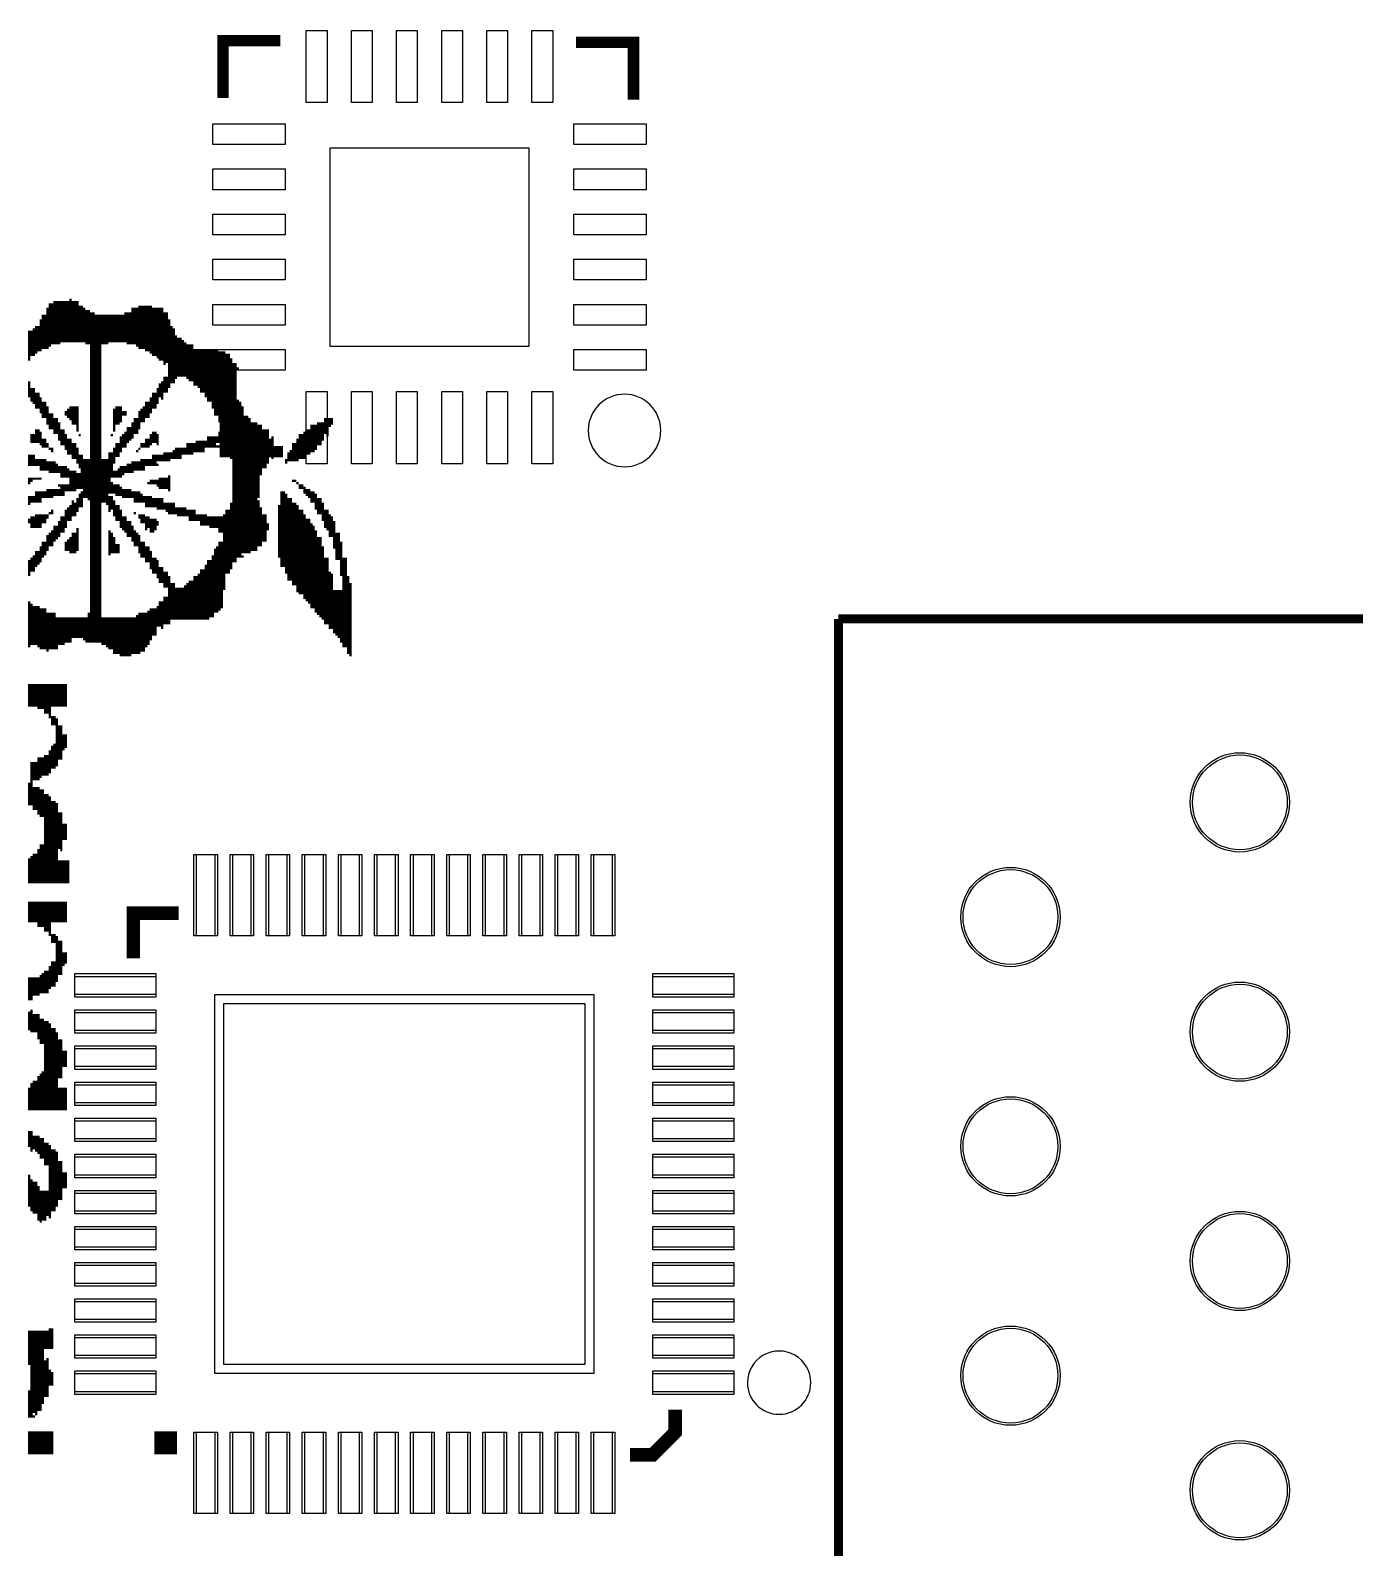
# Model space of a CAD drawing. Extents: x 16 to 143, y 14 to 67.
# Drawn here: x 52.37 to 67.04, y 36.88 to 53.68 of the extents above; entities that cross this region are included whole.
import ezdxf

# ---------------------------------------------------------------- set-up
doc = ezdxf.new("R2010")
doc.units = 0
doc.header["$MEASUREMENT"] = 0
for name, color, linetype in [('BG_SILKSCREEN_TOP', 43, 'CONTINUOUS'), ('PG_SILKSCREEN_TOP', 30, 'CONTINUOUS'), ('PIN_PASTEMASK_TOP', 85, 'CONTINUOUS'), ('PIN_TOP', 1, 'CONTINUOUS')]:
    doc.layers.add(name, color=color, linetype=linetype)

msp = doc.modelspace()

# ---------------------------------------------------------------- linework, layer by layer
at = {"layer": 'BG_SILKSCREEN_TOP', "const_width": 0.0254}
for points in [[(52.5653, 50.6095), (52.5653, 50.1523)], [(52.5907, 50.6603), (52.5907, 50.1777)], [(52.6161, 50.6603), (52.6161, 50.2031)], [(52.6415, 50.6857), (52.6415, 50.2031)], [(52.6669, 50.6857), (52.6669, 50.2031)], [(52.6923, 50.6857), (52.6923, 50.2031)], [(52.7177, 50.6857), (52.7177, 50.2285)], [(52.7431, 50.6857), (52.7431, 50.2285)], [(52.7685, 50.6857), (52.7685, 50.2285)], [(52.7939, 50.6857), (52.7939, 50.2285)], [(52.8193, 50.7111), (52.8193, 50.2285)], [(52.8447, 50.6857), (52.8447, 50.2285)], [(52.8701, 50.6857), (52.8701, 50.2285)], [(52.8955, 50.6857), (52.8955, 50.2285)], [(52.9209, 50.6349), (52.9209, 50.2285)], [(52.9463, 50.6349), (52.9463, 50.2285)], [(52.9717, 50.6095), (52.9717, 50.2285)], [(52.9971, 50.5841), (52.9971, 50.2031)], [(53.0225, 50.5841), (53.0225, 50.2031)], [(53.5051, 50.6095), (53.5051, 50.2031)], [(53.5305, 50.6095), (53.5305, 50.2031)], [(53.5559, 50.6095), (53.5559, 50.1777)], [(53.5813, 50.6349), (53.5813, 50.1523)], [(53.6067, 50.6349), (53.6067, 50.1523)], [(53.6321, 50.6349), (53.6321, 50.1523)], [(53.6575, 50.6349), (53.6575, 50.1269)], [(53.6829, 50.6349), (53.6829, 50.1269)], [(53.7083, 50.6349), (53.7083, 50.1015)], [(53.7337, 50.6095), (53.7337, 50.0761)], [(53.7591, 50.6095), (53.7591, 50.0761)], [(53.7845, 50.6095), (53.7845, 50.0507)], [(53.8099, 50.6095), (53.8099, 50.0253)], [(53.8353, 50.6095), (53.8353, 50.0253)], [(52.4383, 50.4063), (52.4383, 50.1015)], [(52.4637, 50.4063), (52.4637, 50.1269)], [(52.4891, 50.4825), (52.4891, 50.1269)], [(52.5145, 50.5333), (52.5145, 50.1523)], [(52.5399, 50.5333), (52.5399, 50.1523)], [(53.0479, 50.5587), (53.0479, 46.9011)], [(53.0733, 50.5587), (53.0733, 46.9011)], [(53.0987, 50.5333), (53.0987, 46.9011)], [(53.1241, 50.5333), (53.1241, 46.9011)], [(53.1495, 50.5333), (53.1495, 46.9011)], [(53.1749, 50.5333), (53.1749, 50.2031)], [(53.2003, 50.5333), (53.2003, 50.2031)], [(53.2257, 50.5333), (53.2257, 50.2031)], [(53.2511, 50.5333), (53.2511, 50.2285)], [(53.2765, 50.5333), (53.2765, 50.2285)], [(53.3019, 50.5333), (53.3019, 50.2285)], [(53.3273, 50.5333), (53.3273, 50.2285)], [(53.3527, 50.5333), (53.3527, 50.2285)], [(53.3781, 50.5333), (53.3781, 50.2285)], [(53.4035, 50.5333), (53.4035, 50.2285)], [(53.4289, 50.5587), (53.4289, 50.2285)], [(53.4543, 50.5587), (53.4543, 50.2031)], [(53.4797, 50.5587), (53.4797, 50.2031)], [(53.8607, 50.5587), (53.8607, 49.9745)], [(53.8861, 50.5587), (53.8861, 49.9999)], [(53.9115, 50.4825), (53.9115, 49.7205)], [(53.9369, 50.4063), (53.9369, 49.7713)], [(52.3621, 50.3555), (52.3621, 50.0253)], [(52.3875, 50.3555), (52.3875, 50.0761)], [(52.4129, 50.3809), (52.4129, 50.0761)], [(53.9623, 50.3809), (53.9623, 49.7713)], [(53.9877, 50.3047), (53.9877, 49.8221)], [(54.0131, 50.2793), (54.0131, 49.8475)], [(54.0385, 50.2793), (54.0385, 49.8475)], [(54.0639, 50.2539), (54.0639, 49.8475)], [(54.0893, 50.2285), (54.0893, 49.8475)], [(54.1147, 50.2031), (54.1147, 49.8221)], [(54.1401, 50.2031), (54.1401, 49.7967)], [(54.1655, 50.2031), (54.1655, 49.7967)], [(54.1909, 50.1523), (54.1909, 49.7459)], [(54.2163, 50.1523), (54.2163, 49.7459)], [(54.2417, 50.1523), (54.2417, 49.7205)], [(54.2671, 50.1523), (54.2671, 49.6697)], [(54.2925, 50.1523), (54.2925, 49.6697)], [(54.3179, 50.1523), (54.3179, 49.6189)], [(54.3433, 50.1523), (54.3433, 49.5681)], [(54.3687, 50.1523), (54.3687, 49.5681)], [(54.3941, 50.1523), (54.3941, 49.4919)], [(54.4195, 50.1523), (54.4195, 49.4157)], [(54.4449, 50.1523), (54.4449, 49.4157)], [(54.4703, 50.1269), (54.4703, 49.3395)], [(54.4957, 50.1269), (54.4957, 49.3395)], [(54.5211, 50.1269), (54.5211, 49.0601)], [(54.5465, 50.1015), (54.5465, 49.0093)], [(54.5719, 50.1015), (54.5719, 49.0093)], [(54.5973, 50.0507), (54.5973, 48.9331)], [(54.6227, 49.9999), (54.6227, 47.7901)], [(54.6481, 49.9999), (54.6481, 47.7901)], [(54.6735, 49.9491), (54.6735, 49.9237)], [(52.3621, 49.7967), (52.3621, 49.6189)], [(53.8099, 49.7713), (53.8099, 49.6189)], [(53.8353, 49.7967), (53.8353, 49.5935)], [(53.8607, 49.8475), (53.8607, 49.6697)], [(53.8861, 49.8475), (53.8861, 49.6697)], [(52.3875, 49.7205), (52.3875, 49.5681)], [(52.4129, 49.7205), (52.4129, 49.5427)], [(52.4383, 49.6697), (52.4383, 49.4919)], [(52.4637, 49.6697), (52.4637, 49.4919)], [(52.4891, 49.6189), (52.4891, 49.4411)], [(52.5145, 49.5681), (52.5145, 49.3903)], [(52.5399, 49.5681), (52.5399, 49.3903)], [(53.6575, 49.5681), (53.6575, 49.3903)], [(53.6829, 49.5681), (53.6829, 49.3903)], [(53.7083, 49.6189), (53.7083, 49.4411)], [(53.7337, 49.6697), (53.7337, 49.4919)], [(53.7591, 49.6697), (53.7591, 49.4919)], [(53.7845, 49.7205), (53.7845, 49.5427)], [(54.6735, 49.5935), (54.6735, 47.8409)], [(54.6989, 49.5681), (54.6989, 47.8409)], [(52.5653, 49.5173), (52.5653, 49.3141)], [(52.5907, 49.4411), (52.5907, 49.2633)], [(52.6161, 49.4411), (52.6161, 49.2633)], [(52.7685, 49.4665), (52.7685, 49.4157)], [(52.7939, 49.4919), (52.7939, 49.3903)], [(52.8193, 49.5173), (52.8193, 49.3649)], [(52.8447, 49.5173), (52.8447, 49.3141)], [(52.8701, 49.5173), (52.8701, 49.3141)], [(52.8955, 49.5173), (52.8955, 49.2379)], [(53.3019, 49.4919), (53.3019, 49.2379)], [(53.3273, 49.5173), (53.3273, 49.3141)], [(53.3527, 49.5173), (53.3527, 49.3141)], [(53.3781, 49.5173), (53.3781, 49.3395)], [(53.4035, 49.4665), (53.4035, 49.4157)], [(53.4289, 49.4665), (53.4289, 49.4157)], [(53.5813, 49.4665), (53.5813, 49.2633)], [(53.6067, 49.4919), (53.6067, 49.3395)], [(53.6321, 49.5173), (53.6321, 49.3395)], [(54.7243, 49.5173), (54.7243, 47.8917)], [(54.7497, 49.4157), (54.7497, 47.8917)], [(54.7751, 49.4157), (54.7751, 47.8917)], [(52.4383, 49.2633), (52.4383, 49.1109)], [(52.4637, 49.2633), (52.4637, 49.1109)], [(52.4891, 49.2379), (52.4891, 49.0855)], [(52.6415, 49.3903), (52.6415, 49.2125)], [(52.6669, 49.3903), (52.6669, 49.2125)], [(52.6923, 49.3395), (52.6923, 49.1363)], [(52.7177, 49.2633), (52.7177, 49.0855)], [(52.7431, 49.2633), (52.7431, 49.0855)], [(53.4289, 49.2379), (53.4289, 49.0601)], [(53.4543, 49.2887), (53.4543, 49.1109)], [(53.4797, 49.2887), (53.4797, 49.1363)], [(53.5051, 49.3395), (53.5051, 49.1617)], [(53.5305, 49.3903), (53.5305, 49.2125)], [(53.5559, 49.3903), (53.5559, 49.2125)], [(53.7337, 49.2379), (53.7337, 49.1109)], [(53.7591, 49.2379), (53.7591, 49.1109)], [(54.4703, 49.2379), (54.4703, 49.1109)], [(54.4957, 49.2379), (54.4957, 49.1109)], [(54.8005, 49.3903), (54.8005, 47.8917)], [(54.8259, 49.3395), (54.8259, 47.9171)], [(54.8513, 49.3395), (54.8513, 47.9171)], [(54.8767, 49.3395), (54.8767, 47.9171)], [(54.9021, 49.3141), (54.9021, 48.5013)], [(54.9275, 49.3141), (54.9275, 48.7553)], [(54.9529, 49.2633), (54.9529, 48.8315)], [(54.9783, 49.2633), (54.9783, 48.8315)], [(55.0037, 49.2633), (55.0037, 48.8823)], [(55.4101, 49.2379), (55.4101, 48.9331)], [(55.4355, 49.2633), (55.4355, 48.9839)], [(55.4609, 49.2633), (55.4609, 48.9839)], [(55.4863, 49.3141), (55.4863, 49.0093)], [(55.5117, 49.3141), (55.5117, 49.0093)], [(55.5371, 49.3141), (55.5371, 49.0347)], [(55.5625, 49.3395), (55.5625, 49.0855)], [(55.5879, 49.3395), (55.5879, 49.0855)], [(55.6133, 49.3395), (55.6133, 49.1363)], [(55.6387, 49.3903), (55.6387, 49.2125)], [(55.6641, 49.3903), (55.6641, 49.1871)], [(55.6895, 49.3903), (55.6895, 49.2887)], [(55.7149, 49.3903), (55.7149, 49.3141)], [(52.3875, 49.2125), (52.3875, 49.1109)], [(52.4129, 49.2125), (52.4129, 49.1109)], [(52.5145, 49.1617), (52.5145, 49.0601)], [(52.5399, 49.1617), (52.5399, 49.0601)], [(52.5653, 49.1109), (52.5653, 49.0601)], [(52.5907, 49.0601), (52.5907, 49.0347)], [(52.6161, 49.0601), (52.6161, 49.0093)], [(52.7685, 49.2125), (52.7685, 49.0347)], [(52.7939, 49.1617), (52.7939, 48.9839)], [(52.8193, 49.1617), (52.8193, 48.9839)], [(52.8447, 49.1109), (52.8447, 48.9331)], [(52.8701, 49.1109), (52.8701, 48.9331)], [(52.8955, 49.0601), (52.8955, 48.8823)], [(52.9209, 49.2125), (52.9209, 49.1871)], [(53.2765, 49.2125), (53.2765, 49.1871)], [(53.3019, 49.0601), (53.3019, 48.8823)], [(53.3273, 49.1109), (53.3273, 48.9585)], [(53.3527, 49.1109), (53.3527, 48.9585)], [(53.3781, 49.1871), (53.3781, 49.0093)], [(53.4035, 49.2125), (53.4035, 49.0601)], [(53.5813, 49.0601), (53.5813, 49.0347)], [(53.6067, 49.1109), (53.6067, 49.0601)], [(53.6321, 49.1109), (53.6321, 49.0601)], [(53.6575, 49.1617), (53.6575, 49.0601)], [(53.6829, 49.1617), (53.6829, 49.0601)], [(53.7083, 49.2125), (53.7083, 49.0855)], [(53.7845, 49.2125), (53.7845, 49.0855)], [(53.9877, 49.0601), (53.9877, 48.9331)], [(54.0131, 49.0601), (54.0131, 48.9331)], [(54.0385, 49.0601), (54.0385, 48.9331)], [(54.0639, 49.0601), (54.0639, 48.9839)], [(54.0893, 49.0601), (54.0893, 48.9839)], [(54.1147, 49.1109), (54.1147, 48.9839)], [(54.1401, 49.1109), (54.1401, 48.9839)], [(54.1655, 49.1109), (54.1655, 48.9839)], [(54.1909, 49.1109), (54.1909, 49.0093)], [(54.2163, 49.1363), (54.2163, 49.0093)], [(54.2417, 49.1363), (54.2417, 49.0093)], [(54.2671, 49.1363), (54.2671, 49.0093)], [(54.2925, 49.1363), (54.2925, 49.0093)], [(54.3179, 49.1363), (54.3179, 49.0601)], [(54.3433, 49.1871), (54.3433, 49.0601)], [(54.3687, 49.1871), (54.3687, 49.0601)], [(54.3941, 49.1871), (54.3941, 49.0601)], [(54.4195, 49.1871), (54.4195, 49.0601)], [(54.4449, 49.1871), (54.4449, 49.1109)], [(54.4449, 49.0855), (54.4449, 49.0601)], [(54.4703, 49.0855), (54.4703, 49.0601)], [(54.4957, 49.0855), (54.4957, 49.0601)], [(55.0291, 49.1617), (55.0291, 48.9585)], [(55.0545, 49.1871), (55.0545, 48.9331)], [(55.2831, 49.1109), (55.2831, 48.9077)], [(55.3085, 49.1109), (55.3085, 48.9077)], [(55.3339, 49.1617), (55.3339, 48.9077)], [(55.3593, 49.2125), (55.3593, 48.9331)], [(55.3847, 49.2125), (55.3847, 48.9331)], [(52.3621, 48.9839), (52.3621, 48.8569)], [(52.3875, 48.9839), (52.3875, 48.8569)], [(52.4129, 48.9839), (52.4129, 48.8569)], [(52.4383, 48.9331), (52.4383, 48.8569)], [(52.4637, 48.9331), (52.4637, 48.8569)], [(52.4891, 48.9331), (52.4891, 48.8061)], [(52.5145, 48.9331), (52.5145, 48.8061)], [(52.5399, 48.9331), (52.5399, 48.8061)], [(52.5653, 48.9077), (52.5653, 48.8061)], [(52.5907, 48.9077), (52.5907, 48.7807)], [(52.6161, 48.9077), (52.6161, 48.7807)], [(52.6415, 48.9077), (52.6415, 48.7807)], [(52.9209, 48.9839), (52.9209, 48.8315)], [(52.9463, 48.9839), (52.9463, 48.6029)], [(52.9717, 48.9331), (52.9717, 48.5013)], [(52.9971, 48.9331), (52.9971, 48.5013)], [(53.0225, 48.9331), (53.0225, 48.4759)], [(53.1749, 48.9331), (53.1749, 48.4505)], [(53.2003, 48.9331), (53.2003, 48.4505)], [(53.2257, 48.9331), (53.2257, 48.4251)], [(53.2511, 49.0093), (53.2511, 48.5521)], [(53.2765, 49.0093), (53.2765, 48.7299)], [(53.5051, 48.9077), (53.5051, 48.7807)], [(53.5305, 48.9077), (53.5305, 48.8061)], [(53.5559, 49.0347), (53.5559, 49.0093)], [(53.5559, 48.9077), (53.5559, 48.8061)], [(53.5813, 48.9077), (53.5813, 48.8061)], [(53.6067, 48.9331), (53.6067, 48.8061)], [(53.6321, 48.9331), (53.6321, 48.8061)], [(53.6575, 48.9331), (53.6575, 48.8569)], [(53.6829, 48.9331), (53.6829, 48.8569)], [(53.7083, 48.9331), (53.7083, 48.8569)], [(53.7337, 48.9839), (53.7337, 48.8569)], [(53.7591, 48.9839), (53.7591, 48.8569)], [(53.7845, 48.9839), (53.7845, 48.9077)], [(53.8099, 48.9839), (53.8099, 48.9077)], [(53.8353, 48.9839), (53.8353, 48.9077)], [(53.8607, 49.0093), (53.8607, 48.9077)], [(53.8861, 49.0093), (53.8861, 48.9077)], [(53.9115, 49.0093), (53.9115, 48.9077)], [(53.9369, 49.0093), (53.9369, 48.9331)], [(53.9623, 49.0347), (53.9623, 48.9331)], [(55.2069, 48.9331), (55.2069, 48.8823)], [(55.2323, 49.0093), (55.2323, 48.9077)], [(55.2577, 49.0347), (55.2577, 48.9077)], [(52.3621, 48.7299), (52.3621, 48.6537)], [(52.3875, 48.7299), (52.3875, 48.6791)], [(52.4129, 48.7299), (52.4129, 48.7045)], [(52.4383, 48.7299), (52.4383, 48.7045)], [(52.4637, 48.7299), (52.4637, 48.7045)], [(52.4891, 48.7299), (52.4891, 48.7045)], [(52.6669, 48.8823), (52.6669, 48.7807)], [(52.6923, 48.8569), (52.6923, 48.7807)], [(52.7177, 48.8569), (52.7177, 48.7299)], [(52.7431, 48.8569), (52.7431, 48.7299)], [(52.7685, 48.8569), (52.7685, 48.7299)], [(52.7939, 48.8315), (52.7939, 48.7299)], [(52.8193, 48.8061), (52.8193, 48.5775)], [(52.8447, 48.8061), (52.8447, 48.5775)], [(52.8701, 48.8061), (52.8701, 48.5775)], [(52.8955, 48.7807), (52.8955, 48.6029)], [(52.9209, 48.7807), (52.9209, 48.6029)], [(53.3019, 48.8061), (53.3019, 48.7299)], [(53.3273, 48.8061), (53.3273, 48.7299)], [(53.3527, 48.8315), (53.3527, 48.7299)], [(53.3781, 48.8569), (53.3781, 48.7299)], [(53.4035, 48.8569), (53.4035, 48.7553)], [(53.4289, 48.8569), (53.4289, 48.7807)], [(53.4543, 48.8823), (53.4543, 48.7807)], [(53.4797, 48.8823), (53.4797, 48.7807)], [(53.7845, 48.8823), (53.7845, 48.8569)], [(53.8099, 48.7299), (53.8099, 48.6029)], [(53.8353, 48.7299), (53.8353, 48.6029)], [(53.8607, 48.7299), (53.8607, 48.6029)], [(53.8861, 48.7299), (53.8861, 48.6029)], [(53.9115, 48.7553), (53.9115, 48.5775)], [(52.4383, 48.5775), (52.4383, 48.4505)], [(52.4637, 48.5775), (52.4637, 48.4505)], [(52.4891, 48.5775), (52.4891, 48.4505)], [(52.5145, 48.5775), (52.5145, 48.5013)], [(52.5399, 48.5775), (52.5399, 48.5013)], [(52.5653, 48.6029), (52.5653, 48.5013)], [(52.5907, 48.6029), (52.5907, 48.5013)], [(52.6161, 48.6029), (52.6161, 48.5013)], [(52.6415, 48.6029), (52.6415, 48.5267)], [(52.6669, 48.6029), (52.6669, 48.5267)], [(52.6923, 48.6537), (52.6923, 48.6283)], [(52.6923, 48.6029), (52.6923, 48.5267)], [(52.7177, 48.6537), (52.7177, 48.5267)], [(52.7431, 48.6537), (52.7431, 48.5267)], [(52.7685, 48.6537), (52.7685, 48.5775)], [(52.7939, 48.6537), (52.7939, 48.5775)], [(52.9463, 48.5775), (52.9463, 48.3997)], [(53.2765, 48.6791), (53.2765, 48.5521)], [(53.3019, 48.6537), (53.3019, 48.5521)], [(53.3273, 48.6537), (53.3273, 48.5267)], [(53.3527, 48.6537), (53.3527, 48.5267)], [(53.3781, 48.6283), (53.3781, 48.5267)], [(53.4035, 48.6029), (53.4035, 48.5013)], [(53.4289, 48.6029), (53.4289, 48.5013)], [(53.4543, 48.6029), (53.4543, 48.5013)], [(53.4797, 48.6029), (53.4797, 48.5013)], [(53.5051, 48.5775), (53.5051, 48.5013)], [(53.5305, 48.5775), (53.5305, 48.4505)], [(53.5559, 48.5775), (53.5559, 48.4505)], [(53.5813, 48.5775), (53.5813, 48.4505)], [(53.6829, 48.6791), (53.6829, 48.6537)], [(53.7083, 48.7045), (53.7083, 48.6537)], [(53.7337, 48.7045), (53.7337, 48.6537)], [(53.7591, 48.7045), (53.7591, 48.6537)], [(53.7845, 48.7045), (53.7845, 48.6283)], [(55.1561, 48.5775), (55.1561, 47.7393)], [(55.1815, 48.5775), (55.1815, 47.7393)], [(55.2831, 48.7045), (55.2831, 48.6791)], [(55.3085, 48.7045), (55.3085, 48.6791)], [(55.3339, 48.6791), (55.3339, 48.6537)], [(55.3593, 48.6537), (55.3593, 48.6029)], [(55.3847, 48.6537), (55.3847, 48.6029)], [(55.4101, 48.6283), (55.4101, 48.5521)], [(55.4355, 48.6029), (55.4355, 48.5267)], [(55.4609, 48.6029), (55.4609, 48.5013)], [(55.4863, 48.5775), (55.4863, 48.4505)], [(55.5117, 48.5775), (55.5117, 48.4505)], [(52.3621, 48.5267), (52.3621, 48.4251)], [(52.3875, 48.5267), (52.3875, 48.4505)], [(52.4129, 48.5267), (52.4129, 48.4505)], [(52.7939, 48.3997), (52.7939, 48.2473)], [(52.8193, 48.4251), (52.8193, 48.2473)], [(52.8447, 48.4759), (52.8447, 48.2981)], [(52.8701, 48.4505), (52.8701, 48.2981)], [(52.8955, 48.5013), (52.8955, 48.3489)], [(52.9209, 48.5521), (52.9209, 48.3997)], [(53.2511, 48.5267), (53.2511, 48.3489)], [(53.2765, 48.5267), (53.2765, 48.3743)], [(53.3019, 48.4759), (53.3019, 48.2981)], [(53.3273, 48.4251), (53.3273, 48.2473)], [(53.3527, 48.4251), (53.3527, 48.2473)], [(53.6067, 48.5521), (53.6067, 48.4505)], [(53.6321, 48.5267), (53.6321, 48.4505)], [(53.6575, 48.5267), (53.6575, 48.3997)], [(53.6829, 48.5267), (53.6829, 48.3997)], [(53.7083, 48.5267), (53.7083, 48.3997)], [(53.7337, 48.5013), (53.7337, 48.3997)], [(53.7591, 48.5013), (53.7591, 48.3997)], [(53.7845, 48.5013), (53.7845, 48.3743)], [(53.8099, 48.5013), (53.8099, 48.3743)], [(53.8353, 48.5013), (53.8353, 48.3743)], [(53.8607, 48.4505), (53.8607, 48.3743)], [(53.8861, 48.4505), (53.8861, 48.3489)], [(53.9115, 48.4505), (53.9115, 48.3235)], [(53.9369, 48.4505), (53.9369, 48.3235)], [(53.9623, 48.4505), (53.9623, 48.3235)], [(53.9877, 48.3997), (53.9877, 48.3235)], [(54.0131, 48.3997), (54.0131, 48.2981)], [(54.0385, 48.3997), (54.0385, 48.2981)], [(54.0639, 48.3997), (54.0639, 48.2981)], [(54.0893, 48.3997), (54.0893, 48.2981)], [(54.5973, 48.4505), (54.5973, 47.7139)], [(54.9021, 48.4759), (54.9021, 47.9679)], [(54.9275, 48.3997), (54.9275, 47.9679)], [(55.1307, 48.4251), (55.1307, 47.8409)], [(55.2069, 48.5521), (55.2069, 47.6631)], [(55.2323, 48.5013), (55.2323, 47.5869)], [(55.2577, 48.5013), (55.2577, 47.5869)], [(55.2831, 48.4505), (55.2831, 47.5361)], [(55.3085, 48.4505), (55.3085, 47.5361)], [(55.3339, 48.4251), (55.3339, 47.4599)], [(55.5371, 48.5521), (55.5371, 48.3743)], [(55.5625, 48.5013), (55.5625, 48.3235)], [(55.5879, 48.5013), (55.5879, 48.3235)], [(55.6133, 48.4505), (55.6133, 48.2473)], [(52.3621, 48.2727), (52.3621, 48.2219)], [(52.3875, 48.2981), (52.3875, 48.1711)], [(52.4129, 48.2981), (52.4129, 48.1711)], [(52.4383, 48.3235), (52.4383, 48.1711)], [(52.4637, 48.3235), (52.4637, 48.1711)], [(52.4891, 48.3235), (52.4891, 48.1711)], [(52.5145, 48.3235), (52.5145, 48.2219)], [(52.5399, 48.3235), (52.5399, 48.2219)], [(52.5653, 48.3235), (52.5653, 48.2727)], [(52.5907, 48.3489), (52.5907, 48.3235)], [(52.6161, 48.3743), (52.6161, 48.3235)], [(52.6923, 48.2473), (52.6923, 48.0695)], [(52.7177, 48.2981), (52.7177, 48.1203)], [(52.7431, 48.2981), (52.7431, 48.1203)], [(52.7685, 48.3743), (52.7685, 48.1711)], [(53.3781, 48.3743), (53.3781, 48.1711)], [(53.4035, 48.2981), (53.4035, 48.1457)], [(53.4289, 48.2981), (53.4289, 48.1203)], [(53.4543, 48.2473), (53.4543, 48.0695)], [(53.4797, 48.2473), (53.4797, 48.0695)], [(53.5305, 48.3489), (53.5305, 48.3235)], [(53.5813, 48.3235), (53.5813, 48.2727)], [(53.6067, 48.3235), (53.6067, 48.2219)], [(53.6321, 48.3235), (53.6321, 48.2219)], [(53.6575, 48.2981), (53.6575, 48.1457)], [(53.6829, 48.2981), (53.6829, 48.1711)], [(53.7083, 48.2727), (53.7083, 48.1203)], [(53.7337, 48.2727), (53.7337, 48.1203)], [(53.7591, 48.2727), (53.7591, 48.1457)], [(53.7845, 48.2473), (53.7845, 48.1965)], [(54.1147, 48.3743), (54.1147, 48.2981)], [(54.1401, 48.3743), (54.1401, 48.2473)], [(54.1655, 48.3743), (54.1655, 48.2473)], [(54.1909, 48.3743), (54.1909, 48.2473)], [(54.2163, 48.3235), (54.2163, 48.2473)], [(54.2417, 48.3235), (54.2417, 48.2473)], [(54.2671, 48.3235), (54.2671, 48.1965)], [(54.2925, 48.3235), (54.2925, 48.1965)], [(54.3179, 48.3235), (54.3179, 48.1965)], [(54.3433, 48.2981), (54.3433, 48.1965)], [(54.3687, 48.2981), (54.3687, 48.1711)], [(54.3941, 48.2981), (54.3941, 48.1711)], [(54.4195, 48.2981), (54.4195, 48.1711)], [(54.4449, 48.2981), (54.4449, 48.1711)], [(54.4703, 48.2981), (54.4703, 48.1203)], [(54.4957, 48.2981), (54.4957, 48.1203)], [(54.5211, 48.3235), (54.5211, 47.4853)], [(54.5465, 48.3743), (54.5465, 47.6631)], [(54.5719, 48.3743), (54.5719, 47.6631)], [(54.9529, 48.3235), (54.9529, 48.0187)], [(54.9783, 48.3235), (54.9783, 48.0187)], [(55.0037, 48.2219), (55.0037, 48.1457)], [(55.3593, 48.3743), (55.3593, 47.4345)], [(55.3847, 48.3743), (55.3847, 47.4345)], [(55.4101, 48.3235), (55.4101, 47.3837)], [(55.4355, 48.2727), (55.4355, 47.3583)], [(55.4609, 48.2727), (55.4609, 47.3329)], [(55.4863, 48.2219), (55.4863, 47.2821)], [(55.6387, 48.3743), (55.6387, 48.1711)], [(55.6641, 48.3743), (55.6641, 48.1457)], [(55.6895, 48.3235), (55.6895, 48.0695)], [(55.7149, 48.2981), (55.7149, 48.0695)], [(55.7403, 48.2473), (55.7403, 47.9425)], [(52.5653, 48.0949), (52.5653, 47.9171)], [(52.5907, 48.1203), (52.5907, 47.9679)], [(52.6161, 48.1457), (52.6161, 47.9679)], [(52.6415, 48.1965), (52.6415, 48.0187)], [(52.6669, 48.1965), (52.6669, 48.0441)], [(52.8193, 48.0695), (52.8193, 47.8917)], [(52.8447, 48.1203), (52.8447, 47.8917)], [(52.8701, 48.1203), (52.8701, 47.8917)], [(52.8955, 48.1711), (52.8955, 47.9171)], [(53.2511, 48.1457), (53.2511, 47.8663)], [(53.2765, 48.1203), (53.2765, 47.8917)], [(53.3019, 48.0695), (53.3019, 47.8917)], [(53.5051, 48.1965), (53.5051, 48.0187)], [(53.5305, 48.1457), (53.5305, 47.9679)], [(53.5559, 48.1203), (53.5559, 47.9679)], [(53.5813, 48.0949), (53.5813, 47.8917)], [(55.5117, 48.1965), (55.5117, 47.2821)], [(55.5371, 48.1457), (55.5371, 47.2313)], [(55.5625, 48.0695), (55.5625, 47.2059)], [(55.5879, 48.0695), (55.5879, 47.1805)], [(55.7657, 48.1203), (55.7657, 47.8155)], [(55.7911, 48.1203), (55.7911, 47.8155)], [(52.4383, 47.9171), (52.4383, 47.7393)], [(52.4637, 47.9171), (52.4637, 47.7647)], [(52.4891, 47.9679), (52.4891, 47.7901)], [(52.5145, 48.0187), (52.5145, 47.8409)], [(52.5399, 48.0187), (52.5399, 47.8663)], [(52.7685, 48.0187), (52.7685, 47.9171)], [(52.7939, 48.0441), (52.7939, 47.9171)], [(53.3273, 47.9933), (53.3273, 47.8917)], [(53.3527, 47.9933), (53.3527, 47.8917)], [(53.6067, 48.0187), (53.6067, 47.8409)], [(53.6321, 48.0187), (53.6321, 47.8409)], [(53.6575, 47.9679), (53.6575, 47.7901)], [(53.6829, 47.9679), (53.6829, 47.7901)], [(53.7083, 47.9171), (53.7083, 47.7139)], [(54.4195, 47.9425), (54.4195, 47.2313)], [(54.4449, 47.9679), (54.4449, 47.2313)], [(54.4703, 48.0187), (54.4703, 47.2567)], [(54.4957, 48.0187), (54.4957, 47.2821)], [(55.6133, 47.9679), (55.6133, 47.1551)], [(55.8165, 48.0187), (55.8165, 47.6377)], [(52.3621, 47.8155), (52.3621, 47.6377)], [(52.3875, 47.8409), (52.3875, 47.6885)], [(52.4129, 47.8663), (52.4129, 47.6885)], [(53.7337, 47.8409), (53.7337, 47.6631)], [(53.7591, 47.8409), (53.7591, 47.6631)], [(53.7845, 47.8155), (53.7845, 47.6123)], [(53.8099, 47.7393), (53.8099, 47.5615)], [(53.8353, 47.7393), (53.8353, 47.5615)], [(54.3179, 47.7647), (54.3179, 47.1551)], [(54.3433, 47.8155), (54.3433, 47.1551)], [(54.3687, 47.8155), (54.3687, 47.1805)], [(54.3941, 47.8663), (54.3941, 47.1805)], [(54.7243, 47.8663), (54.7243, 47.8409)], [(55.6387, 47.8409), (55.6387, 47.1043)], [(55.6641, 47.8409), (55.6641, 47.1043)], [(55.8419, 47.8409), (55.8419, 46.8503)], [(55.8673, 47.8409), (55.8673, 46.8503)], [(53.8607, 47.6885), (53.8607, 47.5107)], [(53.8861, 47.6885), (53.8861, 47.5107)], [(53.9115, 47.6377), (53.9115, 47.1043)], [(53.9369, 47.5615), (53.9369, 47.1551)], [(53.9623, 47.5615), (53.9623, 47.1551)], [(54.1147, 47.5615), (54.1147, 47.1551)], [(54.1401, 47.5869), (54.1401, 47.1551)], [(54.1655, 47.5869), (54.1655, 47.1551)], [(54.1909, 47.6377), (54.1909, 47.1551)], [(54.2163, 47.6377), (54.2163, 47.1551)], [(54.2417, 47.6631), (54.2417, 47.1551)], [(54.2671, 47.7139), (54.2671, 47.1551)], [(54.2925, 47.7139), (54.2925, 47.1551)], [(55.6895, 47.6885), (55.6895, 47.0535)], [(55.7149, 47.6631), (55.7149, 47.0535)], [(55.8927, 47.6377), (55.8927, 46.7741)], [(55.9181, 47.5615), (55.9181, 46.7487)], [(53.8607, 47.4091), (53.8607, 47.1043)], [(53.8861, 47.4091), (53.8861, 47.1043)], [(53.9877, 47.5107), (53.9877, 47.1551)], [(54.0131, 47.5107), (54.0131, 47.1551)], [(54.0385, 47.5107), (54.0385, 47.1551)], [(54.0639, 47.5107), (54.0639, 47.1551)], [(54.0893, 47.5361), (54.0893, 47.1551)], [(55.7403, 47.4853), (55.7403, 47.0027)], [(55.7657, 47.4853), (55.7657, 46.9773)], [(55.7911, 47.4853), (55.7911, 46.9519)], [(55.8165, 47.4853), (55.8165, 46.9011)], [(52.3621, 47.3583), (52.3621, 46.8503)], [(52.3875, 47.3329), (52.3875, 46.8757)], [(52.4129, 47.3075), (52.4129, 46.8757)], [(52.4383, 47.3075), (52.4383, 46.8757)], [(52.4637, 47.3075), (52.4637, 46.8503)], [(52.4891, 47.2821), (52.4891, 46.8249)], [(52.5145, 47.2821), (52.5145, 46.8249)], [(52.5399, 47.2821), (52.5399, 46.8249)], [(52.5653, 47.2313), (52.5653, 46.7995)], [(52.5907, 47.2313), (52.5907, 46.8249)], [(52.6161, 47.2313), (52.6161, 46.8249)], [(52.6415, 47.2313), (52.6415, 46.8249)], [(53.0225, 47.2313), (53.0225, 46.9011)], [(53.5813, 47.2313), (53.5813, 46.7741)], [(53.6067, 47.2313), (53.6067, 46.7995)], [(53.6321, 47.2313), (53.6321, 46.7995)], [(53.6575, 47.2313), (53.6575, 46.8503)], [(53.6829, 47.2567), (53.6829, 46.8757)], [(53.7083, 47.2821), (53.7083, 46.9265)], [(53.7337, 47.2821), (53.7337, 46.9773)], [(53.7591, 47.2821), (53.7591, 46.9773)], [(53.7845, 47.3075), (53.7845, 47.0789)], [(53.8099, 47.3583), (53.8099, 47.0789)], [(53.8353, 47.3583), (53.8353, 47.0535)], [(52.6669, 47.1805), (52.6669, 46.8249)], [(52.6923, 47.1805), (52.6923, 46.8757)], [(52.7177, 47.1805), (52.7177, 46.8757)], [(52.7431, 47.1805), (52.7431, 46.8757)], [(52.7685, 47.1805), (52.7685, 46.9011)], [(52.7939, 47.1805), (52.7939, 46.9011)], [(52.8193, 47.1805), (52.8193, 46.9011)], [(52.8447, 47.1805), (52.8447, 46.9519)], [(52.8701, 47.1805), (52.8701, 46.9519)], [(52.8955, 47.1805), (52.8955, 46.9519)], [(52.9209, 47.1805), (52.9209, 46.9519)], [(52.9463, 47.1805), (52.9463, 46.9519)], [(52.9717, 47.1805), (52.9717, 46.9265)], [(52.9971, 47.1805), (52.9971, 46.9011)], [(53.1749, 47.1805), (53.1749, 46.8757)], [(53.2003, 47.1805), (53.2003, 46.8757)], [(53.2257, 47.1805), (53.2257, 46.8503)], [(53.2511, 47.1805), (53.2511, 46.8249)], [(53.2765, 47.1805), (53.2765, 46.8249)], [(53.3019, 47.1805), (53.3019, 46.7741)], [(53.3273, 47.1805), (53.3273, 46.7741)], [(53.3527, 47.1805), (53.3527, 46.7741)], [(53.3781, 47.1805), (53.3781, 46.7487)], [(53.4035, 47.1805), (53.4035, 46.7487)], [(53.4289, 47.1805), (53.4289, 46.7487)], [(53.4543, 47.1805), (53.4543, 46.7487)], [(53.4797, 47.1805), (53.4797, 46.7487)], [(53.5051, 47.1805), (53.5051, 46.7741)], [(53.5305, 47.1805), (53.5305, 46.7741)], [(53.5559, 47.2059), (53.5559, 46.7741)], [(52.3621, 46.4439), (52.3621, 46.1899)], [(52.3875, 46.4439), (52.3875, 46.1899)], [(52.4129, 46.4439), (52.4129, 46.1899)], [(52.4383, 46.4439), (52.4383, 46.1899)], [(52.4637, 46.4439), (52.4637, 46.1645)], [(52.4891, 46.4439), (52.4891, 46.1645)], [(52.5145, 46.4439), (52.5145, 46.1645)], [(52.5399, 46.4439), (52.5399, 46.1137)], [(52.5653, 46.4439), (52.5653, 46.1137)], [(52.5907, 46.4439), (52.5907, 46.0629)], [(52.6161, 46.4439), (52.6161, 46.1899)], [(52.6415, 46.4439), (52.6415, 46.1899)], [(52.6669, 46.4439), (52.6669, 46.1899)], [(52.6923, 46.4439), (52.6923, 46.1899)], [(52.7177, 46.4439), (52.7177, 46.1899)], [(52.7431, 46.4439), (52.7431, 46.1899)], [(52.7685, 46.4439), (52.7685, 46.1899)], [(52.6161, 46.0883), (52.6161, 45.9867)], [(52.6415, 46.0883), (52.6415, 45.9867)], [(52.6669, 46.0629), (52.6669, 45.5295)], [(52.6923, 45.9867), (52.6923, 45.6057)], [(52.7177, 45.9867), (52.7177, 45.6057)], [(52.7431, 45.8851), (52.7431, 45.7073)], [(52.7685, 45.8851), (52.7685, 45.7327)], [(52.5907, 45.7073), (52.5907, 45.4533)], [(52.6161, 45.7581), (52.6161, 45.5041)], [(52.6415, 45.7835), (52.6415, 45.5041)], [(52.3875, 45.5803), (52.3875, 45.0977)], [(52.4129, 45.5803), (52.4129, 45.3771)], [(52.4383, 45.5803), (52.4383, 45.3771)], [(52.4637, 45.6311), (52.4637, 45.3771)], [(52.4891, 45.6311), (52.4891, 45.4025)], [(52.5145, 45.6311), (52.5145, 45.4279)], [(52.5399, 45.6565), (52.5399, 45.4279)], [(52.5653, 45.6565), (52.5653, 45.4279)], [(52.3621, 45.3517), (52.3621, 45.0977)], [(52.4129, 45.3009), (52.4129, 45.0469)], [(52.4383, 45.3009), (52.4383, 45.0469)], [(52.4637, 45.3009), (52.4637, 44.9961)], [(52.4891, 45.2755), (52.4891, 44.9707)], [(52.5145, 45.2755), (52.5145, 44.9707)], [(52.5399, 45.2247), (52.5399, 44.2341)], [(52.5653, 45.2247), (52.5653, 44.2341)], [(52.5907, 45.1993), (52.5907, 44.2341)], [(52.6161, 45.1485), (52.6161, 44.2341)], [(52.6415, 45.1485), (52.6415, 44.2341)], [(52.6669, 45.1231), (52.6669, 44.2341)], [(52.6923, 45.0215), (52.6923, 44.6151)], [(52.7177, 45.0215), (52.7177, 44.5897)], [(52.7431, 44.8945), (52.7431, 44.7167)], [(52.7685, 44.8945), (52.7685, 44.7167)], [(52.3875, 44.5389), (52.3875, 44.2341)], [(52.4129, 44.5643), (52.4129, 44.2341)], [(52.4383, 44.5643), (52.4383, 44.2341)], [(52.4637, 44.6151), (52.4637, 44.2341)], [(52.4891, 44.6659), (52.4891, 44.2341)], [(52.5145, 44.6659), (52.5145, 44.2341)], [(52.3621, 44.5135), (52.3621, 44.2341)], [(52.6923, 44.4881), (52.6923, 44.2341)], [(52.7177, 44.4881), (52.7177, 44.2341)], [(52.7431, 44.4881), (52.7431, 44.2341)], [(52.7685, 44.4881), (52.7685, 44.2341)], [(52.7939, 44.4881), (52.7939, 44.2341)], [(52.3621, 44.0309), (52.3621, 43.8023)], [(52.3875, 44.0309), (52.3875, 43.8023)], [(52.4129, 44.0309), (52.4129, 43.8023)], [(52.4383, 44.0309), (52.4383, 43.8023)], [(52.4637, 44.0309), (52.4637, 43.7515)], [(52.4891, 44.0309), (52.4891, 43.7515)], [(52.5145, 44.0309), (52.5145, 43.7515)], [(52.5399, 44.0309), (52.5399, 43.7007)], [(52.5653, 44.0309), (52.5653, 43.7007)], [(52.5907, 44.0309), (52.5907, 43.6499)], [(52.6161, 44.0309), (52.6161, 43.8023)], [(52.6415, 44.0309), (52.6415, 43.8023)], [(52.6669, 44.0309), (52.6669, 43.8023)], [(52.6923, 44.0309), (52.6923, 43.8023)], [(52.7177, 44.0309), (52.7177, 43.8023)], [(52.7431, 44.0309), (52.7431, 43.8023)], [(52.7685, 44.0309), (52.7685, 43.8023)], [(52.6161, 43.6753), (52.6161, 43.5737)], [(52.6415, 43.6753), (52.6415, 43.5737)], [(52.6669, 43.6499), (52.6669, 43.1419)], [(52.6923, 43.5991), (52.6923, 43.2181)], [(52.7177, 43.5991), (52.7177, 43.2181)], [(52.6161, 43.3705), (52.6161, 43.0911)], [(52.6415, 43.3705), (52.6415, 43.0911)], [(52.7431, 43.4721), (52.7431, 43.3197)], [(52.7685, 43.4721), (52.7685, 43.3451)], [(52.3621, 43.1927), (52.3621, 42.9387)], [(52.3875, 43.1927), (52.3875, 42.9387)], [(52.4129, 43.1927), (52.4129, 42.9895)], [(52.4383, 43.1927), (52.4383, 42.9895)], [(52.4637, 43.1927), (52.4637, 42.9895)], [(52.4891, 43.2181), (52.4891, 43.0149)], [(52.5145, 43.2435), (52.5145, 43.0149)], [(52.5399, 43.2689), (52.5399, 43.0149)], [(52.5653, 43.2689), (52.5653, 43.0149)], [(52.5907, 43.3197), (52.5907, 43.0657)], [(52.3621, 42.8117), (52.3621, 42.6085)], [(52.3875, 42.8371), (52.3875, 42.5831)], [(52.4129, 42.7863), (52.4129, 42.5831)], [(52.4383, 42.7863), (52.4383, 42.5831)], [(52.4637, 42.7863), (52.4637, 42.5069)], [(52.4891, 42.7355), (52.4891, 42.4561)], [(52.5145, 42.7355), (52.5145, 42.4561)], [(52.5399, 42.7101), (52.5399, 41.7195)], [(52.5653, 42.7101), (52.5653, 41.7195)], [(52.5907, 42.6847), (52.5907, 41.7195)], [(52.6161, 42.6339), (52.6161, 41.7195)], [(52.6415, 42.6339), (52.6415, 41.7195)], [(52.6669, 42.5831), (52.6669, 41.7195)], [(52.6923, 42.5069), (52.6923, 42.0751)], [(52.7177, 42.5069), (52.7177, 42.0751)], [(52.7431, 42.3799), (52.7431, 42.2021)], [(52.7685, 42.3799), (52.7685, 42.2021)], [(52.3875, 42.0243), (52.3875, 41.7195)], [(52.4129, 42.0497), (52.4129, 41.7195)], [(52.4383, 42.0497), (52.4383, 41.7195)], [(52.4637, 42.1005), (52.4637, 41.7195)], [(52.4891, 42.1259), (52.4891, 41.7195)], [(52.5145, 42.1513), (52.5145, 41.7195)], [(52.3621, 41.9735), (52.3621, 41.7195)], [(52.6923, 41.9735), (52.6923, 41.7195)], [(52.7177, 41.9735), (52.7177, 41.7195)], [(52.7431, 41.9735), (52.7431, 41.7195)], [(52.7685, 41.9735), (52.7685, 41.7195)], [(52.3621, 41.4909), (52.3621, 41.3131)], [(52.3875, 41.4909), (52.3875, 41.2623)], [(52.4129, 41.4401), (52.4129, 41.2877)], [(52.4383, 41.4401), (52.4383, 41.2623)], [(52.4637, 41.4401), (52.4637, 41.2369)], [(52.4891, 41.4147), (52.4891, 41.1861)], [(52.5145, 41.4147), (52.5145, 41.1861)], [(52.5399, 41.3639), (52.5399, 41.1099)], [(52.5653, 41.3639), (52.5653, 41.1099)], [(52.5907, 41.3385), (52.5907, 40.5257)], [(52.6161, 41.2877), (52.6161, 40.6019)], [(52.6415, 41.2877), (52.6415, 40.6019)], [(52.6669, 41.2623), (52.6669, 40.6527)], [(52.3621, 41.0083), (52.3621, 40.6527)], [(52.6923, 41.1607), (52.6923, 40.7289)], [(52.7177, 41.1607), (52.7177, 40.7289)], [(52.7431, 41.0337), (52.7431, 40.8559)], [(52.7685, 41.0337), (52.7685, 40.8559)], [(52.3875, 40.9575), (52.3875, 40.6019)], [(52.4129, 40.9321), (52.4129, 40.5765)], [(52.4383, 40.9321), (52.4383, 40.5765)], [(52.4637, 40.8813), (52.4637, 40.5003)], [(52.4891, 40.8305), (52.4891, 40.4749)], [(52.5145, 40.8305), (52.5145, 40.5003)], [(52.5399, 40.8305), (52.5399, 40.5003)], [(52.5653, 40.8305), (52.5653, 40.5511)], [(52.3621, 39.2811), (52.3621, 38.9001)], [(52.3875, 39.2811), (52.3875, 38.3159)], [(52.4129, 39.2811), (52.4129, 38.3667)], [(52.4383, 39.2811), (52.4383, 38.3413)], [(52.4637, 39.2811), (52.4637, 38.3921)], [(52.4891, 39.2811), (52.4891, 38.3921)], [(52.5145, 39.2811), (52.5145, 38.4683)], [(52.5399, 39.2811), (52.5399, 39.0779)], [(52.5653, 39.2811), (52.5653, 39.0779)], [(52.5907, 39.3065), (52.5907, 39.0779)], [(52.6161, 39.3065), (52.6161, 39.0779)], [(52.5399, 38.9509), (52.5399, 38.5445)], [(52.5653, 38.9763), (52.5653, 38.5445)], [(52.5907, 38.8493), (52.5907, 38.6715)], [(52.6161, 38.8239), (52.6161, 38.6715)], [(52.3621, 38.6207), (52.3621, 38.3159)], [(52.4129, 38.3413), (52.4129, 38.3159)], [(52.3621, 38.1635), (52.3621, 37.9095)], [(52.3875, 38.1635), (52.3875, 37.9095)], [(52.4129, 38.1635), (52.4129, 37.9095)], [(52.4383, 38.1635), (52.4383, 37.9095)], [(52.4637, 38.1635), (52.4637, 37.9095)], [(52.4891, 38.1635), (52.4891, 37.9095)], [(52.5145, 38.1635), (52.5145, 37.9095)], [(52.5399, 38.1635), (52.5399, 37.9095)], [(52.5653, 38.1635), (52.5653, 37.9095)], [(52.5907, 38.1635), (52.5907, 37.9095)], [(52.6161, 38.1635), (52.6161, 37.9095)], [(53.7591, 38.1635), (53.7591, 37.9095)], [(53.7845, 38.1635), (53.7845, 37.9095)], [(53.8099, 38.1635), (53.8099, 37.9095)], [(53.8353, 38.1635), (53.8353, 37.9095)], [(53.8607, 38.1635), (53.8607, 37.9095)], [(53.8861, 38.1635), (53.8861, 37.9095)], [(53.9115, 38.1635), (53.9115, 37.9095)], [(53.9369, 38.1635), (53.9369, 37.9095)], [(53.9623, 38.1635), (53.9623, 37.9095)], [(53.9877, 38.1635), (53.9877, 37.9095)]]:
    msp.add_lwpolyline(points, dxfattribs=at)
at = {"layer": 'PG_SILKSCREEN_TOP'}
for points, const_width in [([(54.5084, 52.9336), (54.5084, 53.5686), (55.1434, 53.5686)], 0.127), ([(58.4183, 53.54942), (59.0533, 53.54942), (59.0533, 52.91442)], 0.127), ([(55.1705, 49.01578), (54.5355, 49.01578), (54.5355, 49.65078)], 0.127), ([(61.32271, 47.16394), (61.32271, 31.66994)], 0.1), ([(82.91271, 47.16394), (61.32271, 47.16394)], 0.1), ([(53.51572, 43.40443), (53.51572, 43.90443), (54.01572, 43.90443)], 0.15001), ([(59.01571, 37.90445), (59.26572, 37.90445), (59.5157, 38.15443), (59.5157, 38.40444)], 0.15001)]:
    msp.add_lwpolyline(points, dxfattribs=dict(at, const_width=const_width))
for points in [[(59.355, 49.2506, 1), (58.5518, 49.2506, 1)], [(61.01631, 38.70444, 1), (60.31511, 38.70443, 1)]]:
    msp.add_lwpolyline(points, format="xyb", close=True, dxfattribs=at)
at = {"layer": 'PIN_PASTEMASK_TOP'}
for points in [[(55.65953, 52.88255), (55.4294, 52.88255), (55.4294, 53.68265), (55.65953, 53.68265)], [(56.1594, 52.88255), (55.92928, 52.88255), (55.92928, 53.68265), (56.1594, 53.68265)], [(56.65953, 52.88255), (56.4294, 52.88255), (56.4294, 53.68265), (56.65953, 53.68265)], [(57.1594, 52.88255), (56.92927, 52.88255), (56.92927, 53.68265), (57.1594, 53.68265)], [(57.65952, 52.88255), (57.4294, 52.88255), (57.4294, 53.68265), (57.65952, 53.68265)], [(58.1594, 52.88255), (57.92927, 52.88255), (57.92927, 53.68265), (58.1594, 53.68265)], [(55.19445, 52.6476), (55.19445, 52.41747), (54.39435, 52.41747), (54.39435, 52.6476)], [(59.19445, 52.6476), (59.19445, 52.41747), (58.39435, 52.41747), (58.39435, 52.6476)], [(57.89435, 50.18265), (55.69445, 50.18265), (55.69445, 52.38255), (57.89435, 52.38255)], [(55.19445, 52.14772), (55.19445, 51.9176), (54.39435, 51.9176), (54.39435, 52.14772)], [(59.19445, 52.14772), (59.19445, 51.9176), (58.39435, 51.9176), (58.39435, 52.14772)], [(55.19445, 51.6476), (55.19445, 51.41747), (54.39435, 51.41747), (54.39435, 51.6476)], [(59.19445, 51.6476), (59.19445, 51.41747), (58.39435, 51.41747), (58.39435, 51.6476)], [(55.19445, 51.14773), (55.19445, 50.9176), (54.39435, 50.9176), (54.39435, 51.14773)], [(59.19445, 51.14773), (59.19445, 50.9176), (58.39435, 50.9176), (58.39435, 51.14773)], [(55.19445, 50.6476), (55.19445, 50.41748), (54.39435, 50.41748), (54.39435, 50.6476)], [(59.19445, 50.6476), (59.19445, 50.41748), (58.39435, 50.41748), (58.39435, 50.6476)], [(55.19445, 50.14773), (55.19445, 49.9176), (54.39435, 49.9176), (54.39435, 50.14773)], [(59.19445, 50.14773), (59.19445, 49.9176), (58.39435, 49.9176), (58.39435, 50.14773)], [(55.65953, 48.88255), (55.4294, 48.88255), (55.4294, 49.68265), (55.65953, 49.68265)], [(56.1594, 48.88255), (55.92928, 48.88255), (55.92928, 49.68265), (56.1594, 49.68265)], [(56.65953, 48.88255), (56.4294, 48.88255), (56.4294, 49.68265), (56.65953, 49.68265)], [(57.1594, 48.88255), (56.92927, 48.88255), (56.92927, 49.68265), (57.1594, 49.68265)], [(57.65952, 48.88255), (57.4294, 48.88255), (57.4294, 49.68265), (57.65952, 49.68265)], [(58.1594, 48.88255), (57.92927, 48.88255), (57.92927, 49.68265), (58.1594, 49.68265)], [(54.41572, 44.55443), (54.41572, 43.65443), (54.21572, 43.65443), (54.21572, 44.55443)], [(54.81572, 44.55443), (54.81572, 43.65443), (54.61572, 43.65443), (54.61572, 44.55443)], [(55.21571, 44.55443), (55.21571, 43.65443), (55.01571, 43.65443), (55.01571, 44.55443)], [(55.61571, 44.55443), (55.61571, 43.65443), (55.41571, 43.65443), (55.41571, 44.55443)], [(56.01571, 44.55443), (56.01571, 43.65443), (55.81571, 43.65443), (55.81571, 44.55443)], [(56.41571, 44.55443), (56.41571, 43.65443), (56.21571, 43.65443), (56.21571, 44.55443)], [(56.81571, 44.55443), (56.81571, 43.65443), (56.61571, 43.65443), (56.61571, 44.55443)], [(57.21571, 44.55443), (57.21571, 43.65443), (57.01571, 43.65443), (57.01571, 44.55443)], [(57.61571, 44.55443), (57.61571, 43.65443), (57.41571, 43.65443), (57.41571, 44.55443)], [(58.01571, 44.55443), (58.01571, 43.65443), (57.81571, 43.65443), (57.81571, 44.55443)], [(58.41571, 44.55443), (58.41571, 43.65443), (58.21571, 43.65443), (58.21571, 44.55443)], [(58.81571, 44.55443), (58.81571, 43.65443), (58.61571, 43.65443), (58.61571, 44.55443)], [(52.86572, 43.20443), (53.76572, 43.20443), (53.76572, 43.00444), (52.86572, 43.00444)], [(60.1657, 43.00444), (59.26571, 43.00444), (59.26571, 43.20443), (60.1657, 43.20443)], [(58.51571, 38.90444), (54.51572, 38.90444), (54.51572, 42.90443), (58.51571, 42.90443)], [(52.86572, 42.80444), (53.76572, 42.80444), (53.76572, 42.60444), (52.86572, 42.60444)], [(60.1657, 42.60444), (59.26571, 42.60444), (59.26571, 42.80444), (60.1657, 42.80444)], [(52.86572, 42.40444), (53.76572, 42.40444), (53.76572, 42.20444), (52.86572, 42.20444)], [(60.1657, 42.20444), (59.26571, 42.20444), (59.26571, 42.40444), (60.1657, 42.40444)], [(52.86572, 42.00444), (53.76572, 42.00444), (53.76572, 41.80444), (52.86572, 41.80444)], [(60.1657, 41.80444), (59.26571, 41.80444), (59.26571, 42.00444), (60.1657, 42.00444)], [(52.86572, 41.60444), (53.76572, 41.60444), (53.76572, 41.40444), (52.86572, 41.40444)], [(60.1657, 41.40444), (59.26571, 41.40444), (59.26571, 41.60444), (60.1657, 41.60444)], [(52.86572, 41.20444), (53.76572, 41.20444), (53.76572, 41.00444), (52.86572, 41.00444)], [(60.1657, 41.00444), (59.26571, 41.00444), (59.26571, 41.20444), (60.1657, 41.20444)], [(52.86572, 40.80444), (53.76572, 40.80444), (53.76572, 40.60444), (52.86572, 40.60444)], [(60.1657, 40.60444), (59.26571, 40.60444), (59.26571, 40.80444), (60.1657, 40.80444)], [(52.86572, 40.40444), (53.76572, 40.40444), (53.76572, 40.20444), (52.86572, 40.20444)], [(60.1657, 40.20444), (59.26571, 40.20444), (59.26571, 40.40444), (60.1657, 40.40444)], [(52.86572, 40.00444), (53.76572, 40.00444), (53.76572, 39.80444), (52.86572, 39.80444)], [(60.1657, 39.80444), (59.26571, 39.80444), (59.26571, 40.00444), (60.1657, 40.00444)], [(52.86572, 39.60444), (53.76572, 39.60444), (53.76572, 39.40444), (52.86572, 39.40444)], [(60.1657, 39.40444), (59.26571, 39.40444), (59.26571, 39.60444), (60.1657, 39.60444)], [(52.86572, 39.20444), (53.76572, 39.20444), (53.76572, 39.00444), (52.86572, 39.00444)], [(60.1657, 39.00444), (59.26571, 39.00444), (59.26571, 39.20444), (60.1657, 39.20444)], [(52.86572, 38.80444), (53.76572, 38.80444), (53.76572, 38.60444), (52.86572, 38.60444)], [(60.1657, 38.60444), (59.26571, 38.60444), (59.26571, 38.80444), (60.1657, 38.80444)], [(54.21572, 37.25443), (54.21572, 38.15443), (54.41572, 38.15443), (54.41572, 37.25443)], [(54.61572, 37.25443), (54.61572, 38.15443), (54.81572, 38.15443), (54.81572, 37.25443)], [(55.01571, 37.25443), (55.01571, 38.15443), (55.21571, 38.15443), (55.21571, 37.25443)], [(55.41571, 37.25443), (55.41571, 38.15443), (55.61571, 38.15443), (55.61571, 37.25443)], [(55.81571, 37.25443), (55.81571, 38.15443), (56.01571, 38.15443), (56.01571, 37.25443)], [(56.21571, 37.25443), (56.21571, 38.15443), (56.41571, 38.15443), (56.41571, 37.25443)], [(56.61571, 37.25443), (56.61571, 38.15443), (56.81571, 38.15443), (56.81571, 37.25443)], [(57.01571, 37.25443), (57.01571, 38.15443), (57.21571, 38.15443), (57.21571, 37.25443)], [(57.41571, 37.25443), (57.41571, 38.15443), (57.61571, 38.15443), (57.61571, 37.25443)], [(57.81571, 37.25443), (57.81571, 38.15443), (58.01571, 38.15443), (58.01571, 37.25443)], [(58.21571, 37.25443), (58.21571, 38.15443), (58.41571, 38.15443), (58.41571, 37.25443)], [(58.61571, 37.25443), (58.61571, 38.15443), (58.81571, 38.15443), (58.81571, 37.25443)]]:
    msp.add_lwpolyline(points, close=True, dxfattribs=at)
for centre in [(65.76771, 45.13194), (63.22771, 43.86194), (65.76771, 42.59194), (63.22771, 41.32194), (65.76771, 40.05194), (63.22771, 38.78194), (65.76771, 37.51194)]:
    msp.add_circle(centre, 0.52501, dxfattribs=at)
at = {"layer": 'PIN_TOP'}
for points in [[(55.65953, 52.88255), (55.4294, 52.88255), (55.4294, 53.68265), (55.65953, 53.68265)], [(56.1594, 52.88255), (55.92928, 52.88255), (55.92928, 53.68265), (56.1594, 53.68265)], [(56.65953, 52.88255), (56.4294, 52.88255), (56.4294, 53.68265), (56.65953, 53.68265)], [(57.1594, 52.88255), (56.92927, 52.88255), (56.92927, 53.68265), (57.1594, 53.68265)], [(57.65952, 52.88255), (57.4294, 52.88255), (57.4294, 53.68265), (57.65952, 53.68265)], [(58.1594, 52.88255), (57.92927, 52.88255), (57.92927, 53.68265), (58.1594, 53.68265)], [(55.19445, 52.6476), (55.19445, 52.41747), (54.39435, 52.41747), (54.39435, 52.6476)], [(59.19445, 52.6476), (59.19445, 52.41747), (58.39435, 52.41747), (58.39435, 52.6476)], [(57.89435, 50.18265), (55.69445, 50.18265), (55.69445, 52.38255), (57.89435, 52.38255)], [(55.19445, 52.14772), (55.19445, 51.9176), (54.39435, 51.9176), (54.39435, 52.14772)], [(59.19445, 52.14772), (59.19445, 51.9176), (58.39435, 51.9176), (58.39435, 52.14772)], [(55.19445, 51.6476), (55.19445, 51.41747), (54.39435, 51.41747), (54.39435, 51.6476)], [(59.19445, 51.6476), (59.19445, 51.41747), (58.39435, 51.41747), (58.39435, 51.6476)], [(55.19445, 51.14773), (55.19445, 50.9176), (54.39435, 50.9176), (54.39435, 51.14773)], [(59.19445, 51.14773), (59.19445, 50.9176), (58.39435, 50.9176), (58.39435, 51.14773)], [(55.19445, 50.6476), (55.19445, 50.41748), (54.39435, 50.41748), (54.39435, 50.6476)], [(59.19445, 50.6476), (59.19445, 50.41748), (58.39435, 50.41748), (58.39435, 50.6476)], [(55.19445, 50.14773), (55.19445, 49.9176), (54.39435, 49.9176), (54.39435, 50.14773)], [(59.19445, 50.14773), (59.19445, 49.9176), (58.39435, 49.9176), (58.39435, 50.14773)], [(55.65953, 48.88255), (55.4294, 48.88255), (55.4294, 49.68265), (55.65953, 49.68265)], [(56.1594, 48.88255), (55.92928, 48.88255), (55.92928, 49.68265), (56.1594, 49.68265)], [(56.65953, 48.88255), (56.4294, 48.88255), (56.4294, 49.68265), (56.65953, 49.68265)], [(57.1594, 48.88255), (56.92927, 48.88255), (56.92927, 49.68265), (57.1594, 49.68265)], [(57.65952, 48.88255), (57.4294, 48.88255), (57.4294, 49.68265), (57.65952, 49.68265)], [(58.1594, 48.88255), (57.92927, 48.88255), (57.92927, 49.68265), (58.1594, 49.68265)], [(54.44571, 44.55443), (54.44571, 43.65443), (54.18572, 43.65443), (54.18572, 44.55443)], [(54.84571, 44.55443), (54.84571, 43.65443), (54.58572, 43.65443), (54.58572, 44.55443)], [(55.24571, 44.55443), (55.24571, 43.65443), (54.98572, 43.65443), (54.98572, 44.55443)], [(55.64571, 44.55443), (55.64571, 43.65443), (55.38572, 43.65443), (55.38572, 44.55443)], [(56.04571, 44.55443), (56.04571, 43.65443), (55.78572, 43.65443), (55.78572, 44.55443)], [(56.44571, 44.55443), (56.44571, 43.65443), (56.18571, 43.65443), (56.18571, 44.55443)], [(56.84571, 44.55443), (56.84571, 43.65443), (56.58571, 43.65443), (56.58571, 44.55443)], [(57.24571, 44.55443), (57.24571, 43.65443), (56.98571, 43.65443), (56.98571, 44.55443)], [(57.64571, 44.55443), (57.64571, 43.65443), (57.38571, 43.65443), (57.38571, 44.55443)], [(58.04571, 44.55443), (58.04571, 43.65443), (57.78571, 43.65443), (57.78571, 44.55443)], [(58.4457, 44.55443), (58.4457, 43.65443), (58.18571, 43.65443), (58.18571, 44.55443)], [(58.8457, 44.55443), (58.8457, 43.65443), (58.58571, 43.65443), (58.58571, 44.55443)], [(52.86572, 43.23443), (53.76572, 43.23443), (53.76572, 42.97444), (52.86572, 42.97444)], [(60.1657, 42.97444), (59.26571, 42.97444), (59.26571, 43.23443), (60.1657, 43.23443)], [(58.61571, 38.80444), (54.41572, 38.80444), (54.41572, 43.00444), (58.61571, 43.00444)], [(52.86572, 42.83443), (53.76572, 42.83443), (53.76572, 42.57444), (52.86572, 42.57444)], [(60.1657, 42.57444), (59.26571, 42.57444), (59.26571, 42.83443), (60.1657, 42.83443)], [(52.86572, 42.43443), (53.76572, 42.43443), (53.76572, 42.17444), (52.86572, 42.17444)], [(60.1657, 42.17444), (59.26571, 42.17444), (59.26571, 42.43443), (60.1657, 42.43443)], [(52.86572, 42.03443), (53.76572, 42.03443), (53.76572, 41.77444), (52.86572, 41.77444)], [(60.1657, 41.77444), (59.26571, 41.77444), (59.26571, 42.03443), (60.1657, 42.03443)], [(52.86572, 41.63443), (53.76572, 41.63443), (53.76572, 41.37444), (52.86572, 41.37444)], [(60.1657, 41.37444), (59.26571, 41.37444), (59.26571, 41.63443), (60.1657, 41.63443)], [(52.86572, 41.23444), (53.76572, 41.23444), (53.76572, 40.97444), (52.86572, 40.97444)], [(60.1657, 40.97444), (59.26571, 40.97444), (59.26571, 41.23444), (60.1657, 41.23444)], [(52.86572, 40.83444), (53.76572, 40.83444), (53.76572, 40.57444), (52.86572, 40.57444)], [(60.1657, 40.57444), (59.26571, 40.57444), (59.26571, 40.83444), (60.1657, 40.83444)], [(52.86572, 40.43444), (53.76572, 40.43444), (53.76572, 40.17444), (52.86572, 40.17444)], [(60.1657, 40.17444), (59.26571, 40.17444), (59.26571, 40.43444), (60.1657, 40.43444)], [(52.86572, 40.03444), (53.76572, 40.03444), (53.76572, 39.77444), (52.86572, 39.77444)], [(60.1657, 39.77444), (59.26571, 39.77444), (59.26571, 40.03444), (60.1657, 40.03444)], [(52.86572, 39.63444), (53.76572, 39.63444), (53.76572, 39.37445), (52.86572, 39.37445)], [(60.1657, 39.37445), (59.26571, 39.37445), (59.26571, 39.63444), (60.1657, 39.63444)], [(52.86572, 39.23444), (53.76572, 39.23444), (53.76572, 38.97445), (52.86572, 38.97445)], [(60.1657, 38.97445), (59.26571, 38.97445), (59.26571, 39.23444), (60.1657, 39.23444)], [(52.86572, 38.83444), (53.76572, 38.83444), (53.76572, 38.57445), (52.86572, 38.57445)], [(60.1657, 38.57445), (59.26571, 38.57445), (59.26571, 38.83444), (60.1657, 38.83444)], [(54.18572, 37.25443), (54.18572, 38.15443), (54.44571, 38.15443), (54.44571, 37.25443)], [(54.58572, 37.25443), (54.58572, 38.15443), (54.84571, 38.15443), (54.84571, 37.25443)], [(54.98572, 37.25443), (54.98572, 38.15443), (55.24571, 38.15443), (55.24571, 37.25443)], [(55.38572, 37.25443), (55.38572, 38.15443), (55.64571, 38.15443), (55.64571, 37.25443)], [(55.78572, 37.25443), (55.78572, 38.15443), (56.04571, 38.15443), (56.04571, 37.25443)], [(56.18571, 37.25443), (56.18571, 38.15443), (56.44571, 38.15443), (56.44571, 37.25443)], [(56.58571, 37.25443), (56.58571, 38.15443), (56.84571, 38.15443), (56.84571, 37.25443)], [(56.98571, 37.25443), (56.98571, 38.15443), (57.24571, 38.15443), (57.24571, 37.25443)], [(57.38571, 37.25443), (57.38571, 38.15443), (57.64571, 38.15443), (57.64571, 37.25443)], [(57.78571, 37.25443), (57.78571, 38.15443), (58.04571, 38.15443), (58.04571, 37.25443)], [(58.18571, 37.25443), (58.18571, 38.15443), (58.4457, 38.15443), (58.4457, 37.25443)], [(58.58571, 37.25443), (58.58571, 38.15443), (58.8457, 38.15443), (58.8457, 37.25443)]]:
    msp.add_lwpolyline(points, close=True, dxfattribs=at)
for centre in [(65.76771, 45.13194), (63.22771, 43.86194), (65.76771, 42.59194), (63.22771, 41.32194), (65.76771, 40.05194), (63.22771, 38.78194), (65.76771, 37.51194)]:
    msp.add_circle(centre, 0.55, dxfattribs=at)

doc.saveas('drawing.dxf')
